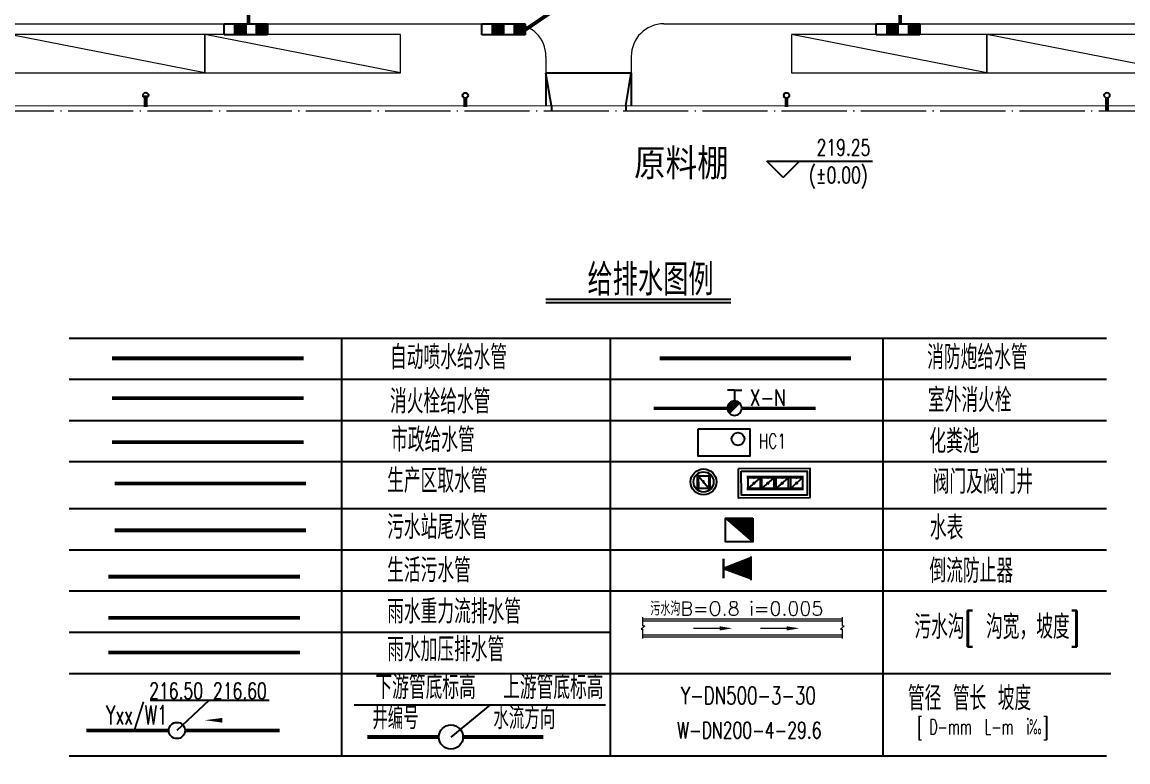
# Model space of a CAD drawing. Header units: metres. Extents: x 497246 to 997717, y 2998582 to 5998198.
# Drawn here: x 500429.8 to 500531.6, y 2998992.4 to 2999060.5 of the extents above; entities that cross this region are included whole.
import ezdxf
from ezdxf.enums import TextEntityAlignment as Align

# ---------------------------------------------------------------- set-up
doc = ezdxf.new("R2010")
doc.units = ezdxf.units.M
doc.header["$LTSCALE"] = 1000
doc.linetypes.add('DOTE', pattern=[2.42, 2, -0.2, 0.02, -0.2])
doc.layers.get('0').update_dxf_attribs({"linetype": 'CONTINUOUS'})
for name, color, linetype, lineweight in [('1_RO_规划停车位', 35, 'CONTINUOUS', 13), ('_0', 7, 'CONTINUOUS', 25), ('道路', 4, 'CONTINUOUS', 15)]:
    doc.layers.add(name, color=color, linetype=linetype, lineweight=lineweight)
for name, color, linetype in [('EQUIP_给水', 30, 'CONTINUOUS'), ('gd', 6, 'CONTINUOUS'), ('PIPE-喷淋', 6, 'CONTINUOUS'), ('PIPE-废水', 31, 'CONTINUOUS'), ('PIPE-污水', 2, 'CONTINUOUS'), ('PIPE-消防', 1, 'CONTINUOUS'), ('PIPE-给水', 3, 'CONTINUOUS'), ('PIPE-雨水', 4, 'CONTINUOUS'), ('TEXT_雨水', 7, 'CONTINUOUS'), ('TWT_雨水口', 4, 'CONTINUOUS'), ('VALVE_喷淋', 7, 'CONTINUOUS'), ('VALVE_消防', 40, 'CONTINUOUS'), ('WELL_雨水', 4, 'CONTINUOUS'), ('建筑', 7, 'CONTINUOUS'), ('建筑门坡散水', 9, 'CONTINUOUS'), ('挡墙护坡', 5, 'CONTINUOUS'), ('排水', 6, 'CONTINUOUS'), ('文字', 255, 'CONTINUOUS'), ('文字-排水', 122, 'CONTINUOUS'), ('文字说明', 3, 'CONTINUOUS'), ('污水标注', 211, 'CONTINUOUS'), ('污水沟', 30, 'CONTINUOUS'), ('给排水标注', 140, 'CONTINUOUS'), ('雨水标注', 100, 'CONTINUOUS')]:
    doc.layers.add(name, color=color, linetype=linetype)
doc.layers.add('建筑轴线', color=1, linetype='DOTE', lineweight=15, plot=False)
doc.styles.add('_TCH_DIM', font='SIMPLEX', dxfattribs={"bigfont": 'GBCBIG'})
doc.styles.add('_TWT_WELL', font='SIMPLEX', dxfattribs={"width": 0.8, "height": 3.5, "bigfont": 'HZTXT'})
doc.styles.add('HZTXT', font='txt', dxfattribs={"width": 0.7, "bigfont": 'HZTXT'})
doc.styles.add('SLX2', font='romanc.shx', dxfattribs={"width": 0.7, "height": 900, "bigfont": 'hztxt.shx'})
doc.styles.get("Standard").update_dxf_attribs({"font": 'rs.shx', "bigfont": 'hztxt.shx'})
doc.styles.add('SZK', font='romand.shx', dxfattribs={"width": 0.7, "bigfont": 'hztxt.shx'})
doc.styles.add('TG_LINETYPE', font='SIMPLEX', dxfattribs={"width": 0.8, "height": 3, "bigfont": 'HZTXT'})
doc.styles.add('亨利项目总图布置_2022_8_8_t3--03$0$亨利项目总图布置_2022_8_8_t3--02$0$CEC', font='ARIALN.TTF')
doc.linetypes.add('TG_F', pattern='A,2,-0.3,["F",TG_LINETYPE,S=0.1,R=0,X=-0.23,Y=-0.15],0', length=2.3)
doc.linetypes.add('TG_J', pattern='A,2,-0.3,["J",TG_LINETYPE,S=0.1,R=0,X=-0.23,Y=-0.15],0', length=2.3)
doc.linetypes.add('TG_QS', pattern='A,3,-0.6,["QS",TG_LINETYPE,S=0.1,R=0,X=-0.52,Y=-0.15],0', length=3.6)
doc.linetypes.add('TG_W', pattern='A,2,-0.3,["W",TG_LINETYPE,S=0.1,R=0,X=-0.23,Y=-0.15],0', length=2.3)
doc.linetypes.add('TG_X', pattern='A,3,-0.3,["X",TG_LINETYPE,S=0.1,R=0,X=-0.23,Y=-0.15],0', length=3.3)
doc.linetypes.add('TG_XP', pattern='A,3,-0.6,["XP",TG_LINETYPE,S=0.1,R=0,X=-0.6,Y=-0.2],0', length=3.6)
doc.linetypes.add('TG_Y', pattern='A,2,-0.3,["Y",TG_LINETYPE,S=0.1,R=0,X=-0.23,Y=-0.15],0', length=2.3)
doc.linetypes.add('TG_Y2', pattern='A,2,-0.6,["Y2",TG_LINETYPE,S=0.1,R=0,X=-0.52,Y=-0.15],0', length=2.6)
doc.linetypes.add('TG_ZP', pattern='A,3,-0.6,["ZP",TG_LINETYPE,S=0.1,R=0,X=-0.6,Y=-0.2],0', length=3.6)

# ---------------------------------------------------------------- blocks, each defined once
blk = doc.blocks.new('$TwtSys$00000385_1')
for points in [[(-34, 127), (-127, 34), (-127, -34), (34, 127)], [(-93, 93), (-34, 127), (-127, 34)], [(34, 127), (-127, -34), (-93, -93), (93, 93)]]:
    blk.add_hatch(color=0).paths.add_polyline_path(points, flags=0)
for p, q in [((0, 331), (-130, 331)), ((0, 331), (0, 131)), ((0, 331), (130, 331)), ((92, 92), (-92, -92))]:
    blk.add_line(p, q)
for start, end in [(135, 315), (315, 135)]:
    blk.add_arc((0, 0), 131, start, end)
blk = doc.blocks.new('$VALVE$00000316')
for p, q in [((-125, 72), (125, -72)), ((-125, 72), (-125, -72)), ((-125, 72), (125, 72)), ((125, 72), (125, -72)), ((-125, -72), (125, -72))]:
    blk.add_line(p, q)
at = {"const_width": 21.1}
blk.add_lwpolyline([(-11, 0, 1), (11, 0, 1)], format="xyb", close=True, dxfattribs=at)
for p in [(-125, 0), (125, 0)]:
    blk.add_point(p)
at = {"color": 7, "flags": 9}
for tag in ['XSIZE', 'YSIZE']:
    blk.add_attdef(tag, (0, 0), '', height=0.5, dxfattribs=at)
blk = doc.blocks.new('$TwtSys$00000425')
for p, q in [((-1000, -250), (-1000, 250)), ((-1000, 250), (0, 250)), ((-500, -250), (-500, 250)), ((0, 250), (1000, 250)), ((0, 250), (0, -250)), ((0, -250), (0, 250)), ((500, -250), (500, 250)), ((1000, 250), (1000, -250)), ((0, -250), (-1000, -250)), ((1000, -250), (0, -250))]:
    blk.add_line(p, q)
for points in [[(-500, 250), (0, 250), (-500, -250), (0, -250)], [(500, 250), (1000, 250), (500, -250), (1000, -250)]]:
    blk.add_solid(points)
blk = doc.blocks.new('$TwtSys$00000187')
blk.add_circle((0, 0), 0.5)

msp = doc.modelspace()

# ---------------------------------------------------------------- hatches: boundary and pattern name
at = {"layer": '挡墙护坡', "linetype": 'Continuous'}
h = msp.add_hatch(dxfattribs=at)
h.set_pattern_fill('ANSI33', color=256, style=0)
h.set_pattern_definition([(45, (1726.0034, 0), (-2.2450640303, 2.2450640303), []), (45, (1728.2485, 0), (-2.2450640303, 2.2450640303), [1.5875, -0.79375])])
edge = h.paths.add_edge_path()
edge.add_line((500516.24, 2998901.33), (500516.24, 2998904.33))
edge.add_line((500516.24, 2998904.33), (500265.63, 2998904.33))
edge.add_line((500265.63, 2998904.33), (500240.63, 2998907.83))
edge.add_line((500240.63, 2998907.83), (500173.48, 2998907.83))
edge.add_line((500173.48, 2998907.83), (500171.83, 2998907.91))
edge.add_line((500171.83, 2998907.91), (500170.81, 2998908.03))
edge.add_arc((500173.41, 2998924.83), 17, 179.9914, 261.1919, ccw=False)
edge.add_line((500156.41, 2998924.84), (500156.33, 2998970.52))
edge.add_line((500156.33, 2998970.52), (500152.78, 2998995.51))
edge.add_line((500152.78, 2998995.51), (500152.68, 2999056.41))
edge.add_line((500152.68, 2999056.41), (500149.68, 2999056.41))
edge.add_line((500149.68, 2999056.41), (500149.78, 2998995.3))
edge.add_line((500149.78, 2998995.3), (500153.33, 2998970.3))
edge.add_line((500153.33, 2998970.3), (500153.41, 2998924.83))
edge.add_arc((500173.41, 2998924.83), 20, 180.0001, 261.3369)
edge.add_line((500170.4, 2998905.06), (500171.58, 2998904.92))
edge.add_line((500171.58, 2998904.92), (500173.41, 2998904.83))
edge.add_line((500173.41, 2998904.83), (500240.42, 2998904.83))
edge.add_line((500240.42, 2998904.83), (500265.42, 2998901.33))
edge.add_line((500265.42, 2998901.33), (500516.24, 2998901.33))

# ---------------------------------------------------------------- linework, layer by layer
at = {"layer": '1_RO_规划停车位'}
for p, q in [((500446.64, 2999055.83), (500428.64, 2999059.33)), ((500464.64, 2999055.83), (500446.64, 2999059.33)), ((500518.64, 2999055.83), (500500.64, 2999059.33)), ((500536.64, 2999055.83), (500518.64, 2999059.33))]:
    msp.add_line(p, q, dxfattribs=at)
at = {"layer": '1_RO_规划停车位', "flags": 128}
for points in [[(500446.64, 2999055.83), (500446.64, 2999059.33), (500428.64, 2999059.33), (500428.64, 2999055.83)], [(500464.64, 2999055.83), (500464.64, 2999059.33), (500446.64, 2999059.33), (500446.64, 2999055.83)], [(500518.64, 2999055.83), (500518.64, 2999059.33), (500500.64, 2999059.33), (500500.64, 2999055.83)], [(500536.64, 2999055.83), (500536.64, 2999059.33), (500518.64, 2999059.33), (500518.64, 2999055.83)]]:
    msp.add_lwpolyline(points, close=True, dxfattribs=at)
at = {"layer": '_0', "color": 140, "linetype": 'ByBlock'}
msp.add_line((500472.9, 2998997.68), (500469.29, 2998994.71), dxfattribs=at)
at = {"layer": 'EQUIP_给水', "linetype": 'Continuous'}
for p, q in [((500494.56, 2999014.86), (500497.08, 2999012.68)), ((500494.67, 2999014.76), (500494.77, 2999014.86)), ((500494.68, 2999014.75), (500494.79, 2999014.86)), ((500494.69, 2999014.74), (500494.81, 2999014.86)), ((500494.7, 2999014.74), (500494.82, 2999014.86)), ((500494.71, 2999014.73), (500494.84, 2999014.86)), ((500494.72, 2999014.72), (500494.85, 2999014.86)), ((500494.73, 2999014.71), (500494.87, 2999014.86)), ((500494.73, 2999014.71), (500494.89, 2999014.86)), ((500494.74, 2999014.7), (500494.9, 2999014.86)), ((500494.75, 2999014.69), (500494.92, 2999014.86)), ((500494.76, 2999014.68), (500494.93, 2999014.86)), ((500494.77, 2999014.68), (500494.95, 2999014.86)), ((500494.78, 2999014.67), (500494.97, 2999014.86)), ((500494.79, 2999014.66), (500494.98, 2999014.86)), ((500494.79, 2999014.65), (500495, 2999014.86)), ((500494.8, 2999014.65), (500495.01, 2999014.86)), ((500494.81, 2999014.64), (500495.03, 2999014.86)), ((500494.82, 2999014.63), (500495.05, 2999014.86)), ((500494.83, 2999014.62), (500495.06, 2999014.86)), ((500494.84, 2999014.62), (500495.08, 2999014.86)), ((500494.85, 2999014.61), (500495.09, 2999014.86)), ((500494.85, 2999014.6), (500495.11, 2999014.86)), ((500494.86, 2999014.59), (500495.13, 2999014.86)), ((500494.87, 2999014.59), (500495.14, 2999014.86)), ((500494.88, 2999014.58), (500495.16, 2999014.86)), ((500494.89, 2999014.57), (500495.17, 2999014.86)), ((500494.9, 2999014.57), (500495.19, 2999014.86)), ((500494.91, 2999014.56), (500495.21, 2999014.86)), ((500494.92, 2999014.55), (500495.22, 2999014.86)), ((500494.92, 2999014.54), (500495.24, 2999014.86)), ((500494.93, 2999014.54), (500495.25, 2999014.86)), ((500494.94, 2999014.53), (500495.27, 2999014.86)), ((500494.95, 2999014.52), (500495.29, 2999014.86)), ((500494.96, 2999014.51), (500495.3, 2999014.86)), ((500494.97, 2999014.51), (500495.32, 2999014.86)), ((500494.98, 2999014.5), (500495.33, 2999014.86)), ((500494.98, 2999014.49), (500495.35, 2999014.86)), ((500494.99, 2999014.48), (500495.37, 2999014.86)), ((500495, 2999014.48), (500495.38, 2999014.86)), ((500495.01, 2999014.47), (500495.4, 2999014.86)), ((500495.02, 2999014.46), (500495.41, 2999014.86)), ((500495.03, 2999014.45), (500495.43, 2999014.86)), ((500495.04, 2999014.45), (500495.45, 2999014.86)), ((500495.04, 2999014.44), (500495.46, 2999014.86)), ((500495.05, 2999014.43), (500495.48, 2999014.86)), ((500495.06, 2999014.42), (500495.5, 2999014.86)), ((500495.07, 2999014.42), (500495.51, 2999014.86)), ((500495.08, 2999014.41), (500495.53, 2999014.86)), ((500495.09, 2999014.4), (500495.54, 2999014.86)), ((500495.1, 2999014.39), (500495.56, 2999014.86)), ((500495.1, 2999014.39), (500495.58, 2999014.86)), ((500495.11, 2999014.38), (500495.59, 2999014.86)), ((500495.12, 2999014.37), (500495.61, 2999014.86)), ((500495.13, 2999014.36), (500495.62, 2999014.86)), ((500495.14, 2999014.36), (500495.64, 2999014.86)), ((500495.15, 2999014.35), (500495.66, 2999014.86)), ((500495.16, 2999014.34), (500495.67, 2999014.86)), ((500495.16, 2999014.33), (500495.69, 2999014.86)), ((500495.17, 2999014.33), (500495.7, 2999014.86)), ((500495.18, 2999014.32), (500495.72, 2999014.86)), ((500495.19, 2999014.31), (500495.74, 2999014.86)), ((500495.2, 2999014.3), (500495.75, 2999014.86)), ((500495.21, 2999014.3), (500495.77, 2999014.86)), ((500495.22, 2999014.29), (500495.78, 2999014.86)), ((500495.22, 2999014.28), (500495.8, 2999014.86)), ((500495.23, 2999014.28), (500495.82, 2999014.86)), ((500495.24, 2999014.27), (500495.83, 2999014.86)), ((500495.25, 2999014.26), (500495.85, 2999014.86)), ((500495.26, 2999014.25), (500495.86, 2999014.86)), ((500495.27, 2999014.25), (500495.88, 2999014.86)), ((500495.28, 2999014.24), (500495.9, 2999014.86)), ((500495.28, 2999014.23), (500495.91, 2999014.86)), ((500495.29, 2999014.22), (500495.93, 2999014.86)), ((500495.3, 2999014.22), (500495.94, 2999014.86)), ((500495.31, 2999014.21), (500495.96, 2999014.86)), ((500495.32, 2999014.2), (500495.98, 2999014.86)), ((500495.33, 2999014.19), (500495.99, 2999014.86)), ((500495.34, 2999014.19), (500496.01, 2999014.86)), ((500495.35, 2999014.18), (500496.02, 2999014.86)), ((500495.35, 2999014.17), (500496.04, 2999014.86)), ((500495.36, 2999014.16), (500496.06, 2999014.86)), ((500495.37, 2999014.16), (500496.07, 2999014.86)), ((500495.38, 2999014.15), (500496.09, 2999014.86)), ((500495.39, 2999014.14), (500496.1, 2999014.86)), ((500495.4, 2999014.13), (500496.12, 2999014.86)), ((500495.41, 2999014.13), (500496.14, 2999014.86)), ((500495.41, 2999014.12), (500496.15, 2999014.86)), ((500495.42, 2999014.11), (500496.17, 2999014.86)), ((500495.43, 2999014.1), (500496.18, 2999014.86)), ((500495.44, 2999014.1), (500496.2, 2999014.86)), ((500495.45, 2999014.09), (500496.22, 2999014.86)), ((500495.46, 2999014.08), (500496.23, 2999014.86)), ((500495.47, 2999014.07), (500496.25, 2999014.86)), ((500495.47, 2999014.07), (500496.26, 2999014.86)), ((500495.48, 2999014.06), (500496.28, 2999014.86)), ((500495.49, 2999014.05), (500496.3, 2999014.86)), ((500495.5, 2999014.04), (500496.31, 2999014.86)), ((500495.51, 2999014.04), (500496.33, 2999014.86)), ((500495.52, 2999014.03), (500496.35, 2999014.86)), ((500495.53, 2999014.02), (500496.36, 2999014.86)), ((500495.53, 2999014.01), (500496.38, 2999014.86)), ((500495.54, 2999014.01), (500496.39, 2999014.86)), ((500495.55, 2999014), (500496.41, 2999014.86)), ((500495.56, 2999013.99), (500496.43, 2999014.86)), ((500495.57, 2999013.98), (500496.44, 2999014.86)), ((500495.58, 2999013.98), (500496.46, 2999014.86)), ((500495.59, 2999013.97), (500496.47, 2999014.86)), ((500495.59, 2999013.96), (500496.49, 2999014.86)), ((500495.6, 2999013.96), (500496.51, 2999014.86)), ((500495.61, 2999013.95), (500496.52, 2999014.86)), ((500495.62, 2999013.94), (500496.54, 2999014.86)), ((500495.63, 2999013.93), (500496.55, 2999014.86)), ((500495.64, 2999013.93), (500496.57, 2999014.86)), ((500495.65, 2999013.92), (500496.59, 2999014.86)), ((500495.65, 2999013.91), (500496.6, 2999014.86)), ((500495.66, 2999013.9), (500496.62, 2999014.86)), ((500495.67, 2999013.9), (500496.63, 2999014.86)), ((500495.68, 2999013.89), (500496.65, 2999014.86)), ((500495.69, 2999013.88), (500496.67, 2999014.86)), ((500495.7, 2999013.87), (500496.68, 2999014.86)), ((500495.71, 2999013.87), (500496.7, 2999014.86)), ((500495.71, 2999013.86), (500496.71, 2999014.86)), ((500495.72, 2999013.85), (500496.73, 2999014.86)), ((500495.73, 2999013.84), (500496.75, 2999014.86)), ((500495.74, 2999013.84), (500496.76, 2999014.86)), ((500495.75, 2999013.83), (500496.78, 2999014.86)), ((500495.76, 2999013.82), (500496.79, 2999014.86)), ((500495.77, 2999013.81), (500496.81, 2999014.86)), ((500495.78, 2999013.81), (500496.83, 2999014.86)), ((500495.78, 2999013.8), (500496.84, 2999014.86)), ((500495.79, 2999013.79), (500496.86, 2999014.86)), ((500495.8, 2999013.78), (500496.87, 2999014.86)), ((500495.81, 2999013.78), (500496.89, 2999014.86)), ((500495.82, 2999013.77), (500496.91, 2999014.86)), ((500495.83, 2999013.76), (500496.92, 2999014.86)), ((500495.84, 2999013.75), (500496.94, 2999014.86)), ((500495.84, 2999013.75), (500496.95, 2999014.86)), ((500495.85, 2999013.74), (500496.97, 2999014.86)), ((500495.86, 2999013.73), (500496.99, 2999014.86)), ((500495.87, 2999013.72), (500497, 2999014.86)), ((500495.88, 2999013.72), (500497.02, 2999014.86)), ((500495.89, 2999013.71), (500497.03, 2999014.86)), ((500495.9, 2999013.7), (500497.05, 2999014.86)), ((500495.9, 2999013.69), (500497.07, 2999014.86)), ((500495.91, 2999013.69), (500497.08, 2999014.85)), ((500495.92, 2999013.68), (500497.08, 2999014.84)), ((500495.93, 2999013.67), (500497.08, 2999014.82)), ((500495.94, 2999013.67), (500497.08, 2999014.81)), ((500495.95, 2999013.66), (500497.08, 2999014.79)), ((500495.96, 2999013.65), (500497.08, 2999014.77)), ((500495.96, 2999013.64), (500497.08, 2999014.76)), ((500495.97, 2999013.64), (500497.08, 2999014.74)), ((500495.98, 2999013.63), (500497.08, 2999014.72)), ((500495.99, 2999013.62), (500497.08, 2999014.71)), ((500496, 2999013.61), (500497.08, 2999014.69)), ((500496.01, 2999013.61), (500497.08, 2999014.68)), ((500496.02, 2999013.6), (500497.08, 2999014.66)), ((500496.02, 2999013.59), (500497.08, 2999014.64)), ((500496.03, 2999013.58), (500497.08, 2999014.63)), ((500496.04, 2999013.58), (500497.08, 2999014.61)), ((500496.05, 2999013.57), (500497.08, 2999014.6)), ((500496.06, 2999013.56), (500497.08, 2999014.58)), ((500496.07, 2999013.55), (500497.08, 2999014.56)), ((500496.08, 2999013.55), (500497.08, 2999014.55)), ((500496.08, 2999013.54), (500497.08, 2999014.53)), ((500496.09, 2999013.53), (500497.08, 2999014.52)), ((500496.1, 2999013.52), (500497.08, 2999014.5)), ((500496.11, 2999013.52), (500497.08, 2999014.48)), ((500496.12, 2999013.51), (500497.08, 2999014.47)), ((500496.13, 2999013.5), (500497.08, 2999014.45)), ((500496.14, 2999013.49), (500497.08, 2999014.44)), ((500496.14, 2999013.49), (500497.08, 2999014.42)), ((500496.15, 2999013.48), (500497.08, 2999014.4)), ((500496.16, 2999013.47), (500497.08, 2999014.39)), ((500496.17, 2999013.46), (500497.08, 2999014.37)), ((500496.18, 2999013.46), (500497.08, 2999014.36)), ((500496.19, 2999013.45), (500497.08, 2999014.34)), ((500496.2, 2999013.44), (500497.08, 2999014.32)), ((500496.2, 2999013.43), (500497.08, 2999014.31)), ((500496.21, 2999013.43), (500497.08, 2999014.29)), ((500496.22, 2999013.42), (500497.08, 2999014.28)), ((500496.23, 2999013.41), (500497.08, 2999014.26)), ((500496.24, 2999013.4), (500497.08, 2999014.24)), ((500496.25, 2999013.4), (500497.08, 2999014.23)), ((500496.26, 2999013.39), (500497.08, 2999014.21)), ((500496.27, 2999013.38), (500497.08, 2999014.2)), ((500496.27, 2999013.37), (500497.08, 2999014.18)), ((500496.28, 2999013.37), (500497.08, 2999014.16)), ((500496.29, 2999013.36), (500497.08, 2999014.15)), ((500496.3, 2999013.35), (500497.08, 2999014.13)), ((500496.31, 2999013.35), (500497.08, 2999014.12)), ((500496.32, 2999013.34), (500497.08, 2999014.1)), ((500496.33, 2999013.33), (500497.08, 2999014.08)), ((500496.33, 2999013.32), (500497.08, 2999014.07)), ((500496.34, 2999013.32), (500497.08, 2999014.05)), ((500496.35, 2999013.31), (500497.08, 2999014.04)), ((500496.36, 2999013.3), (500497.08, 2999014.02)), ((500496.37, 2999013.29), (500497.08, 2999014)), ((500496.38, 2999013.29), (500497.08, 2999013.99)), ((500496.39, 2999013.28), (500497.08, 2999013.97)), ((500496.39, 2999013.27), (500497.08, 2999013.96)), ((500496.4, 2999013.26), (500497.08, 2999013.94)), ((500496.41, 2999013.26), (500497.08, 2999013.92)), ((500496.42, 2999013.25), (500497.08, 2999013.91)), ((500496.43, 2999013.24), (500497.08, 2999013.89)), ((500496.44, 2999013.23), (500497.08, 2999013.87)), ((500496.45, 2999013.23), (500497.08, 2999013.86)), ((500496.45, 2999013.22), (500497.08, 2999013.84)), ((500496.46, 2999013.21), (500497.08, 2999013.83)), ((500496.47, 2999013.2), (500497.08, 2999013.81)), ((500496.48, 2999013.2), (500497.08, 2999013.79)), ((500496.49, 2999013.19), (500497.08, 2999013.78)), ((500496.5, 2999013.18), (500497.08, 2999013.76)), ((500496.51, 2999013.17), (500497.08, 2999013.75)), ((500496.51, 2999013.17), (500497.08, 2999013.73)), ((500496.52, 2999013.16), (500497.08, 2999013.71)), ((500496.53, 2999013.15), (500497.08, 2999013.7)), ((500496.54, 2999013.14), (500497.08, 2999013.68)), ((500496.55, 2999013.14), (500497.08, 2999013.67)), ((500496.56, 2999013.13), (500497.08, 2999013.65)), ((500496.57, 2999013.12), (500497.08, 2999013.63)), ((500496.57, 2999013.11), (500497.08, 2999013.62)), ((500496.58, 2999013.11), (500497.08, 2999013.6)), ((500496.59, 2999013.1), (500497.08, 2999013.59)), ((500496.6, 2999013.09), (500497.08, 2999013.57)), ((500496.61, 2999013.08), (500497.08, 2999013.55)), ((500496.62, 2999013.08), (500497.08, 2999013.54)), ((500496.63, 2999013.07), (500497.08, 2999013.52)), ((500496.63, 2999013.06), (500497.08, 2999013.51)), ((500496.64, 2999013.06), (500497.08, 2999013.49)), ((500496.65, 2999013.05), (500497.08, 2999013.47)), ((500496.66, 2999013.04), (500497.08, 2999013.46)), ((500496.67, 2999013.03), (500497.08, 2999013.44)), ((500496.68, 2999013.03), (500497.08, 2999013.43)), ((500496.69, 2999013.02), (500497.08, 2999013.41)), ((500496.7, 2999013.01), (500497.08, 2999013.39)), ((500496.7, 2999013), (500497.08, 2999013.38)), ((500496.71, 2999013), (500497.08, 2999013.36)), ((500496.72, 2999012.99), (500497.08, 2999013.35)), ((500496.73, 2999012.98), (500497.08, 2999013.33)), ((500496.74, 2999012.97), (500497.08, 2999013.31)), ((500496.75, 2999012.97), (500497.08, 2999013.3)), ((500496.76, 2999012.96), (500497.08, 2999013.28)), ((500496.76, 2999012.95), (500497.08, 2999013.27)), ((500496.77, 2999012.94), (500497.08, 2999013.25)), ((500496.78, 2999012.94), (500497.08, 2999013.23)), ((500496.79, 2999012.93), (500497.08, 2999013.22)), ((500496.8, 2999012.92), (500497.08, 2999013.2)), ((500496.81, 2999012.91), (500497.08, 2999013.19)), ((500496.82, 2999012.91), (500497.08, 2999013.17)), ((500496.82, 2999012.9), (500497.08, 2999013.15)), ((500496.83, 2999012.89), (500497.08, 2999013.14)), ((500496.84, 2999012.88), (500497.08, 2999013.12)), ((500496.85, 2999012.88), (500497.08, 2999013.11)), ((500496.86, 2999012.87), (500497.08, 2999013.09)), ((500496.87, 2999012.86), (500497.08, 2999013.07)), ((500496.88, 2999012.85), (500497.08, 2999013.06)), ((500496.88, 2999012.85), (500497.08, 2999013.04)), ((500496.89, 2999012.84), (500497.08, 2999013.02)), ((500496.9, 2999012.83), (500497.08, 2999013.01)), ((500496.91, 2999012.82), (500497.08, 2999012.99)), ((500496.92, 2999012.82), (500497.08, 2999012.98)), ((500496.93, 2999012.81), (500497.08, 2999012.96)), ((500496.94, 2999012.8), (500497.08, 2999012.94)), ((500496.94, 2999012.79), (500497.08, 2999012.93)), ((500496.95, 2999012.79), (500497.08, 2999012.91)), ((500496.96, 2999012.78), (500497.08, 2999012.9)), ((500496.97, 2999012.77), (500497.08, 2999012.88)), ((500496.98, 2999012.77), (500497.08, 2999012.86)), ((500496.99, 2999012.76), (500497.08, 2999012.85)), ((500497, 2999012.75), (500497.08, 2999012.83)), ((500497, 2999012.74), (500497.08, 2999012.82)), ((500497.01, 2999012.74), (500497.08, 2999012.8)), ((500497.02, 2999012.73), (500497.08, 2999012.78)), ((500497.03, 2999012.72), (500497.08, 2999012.77)), ((500497.04, 2999012.71), (500497.08, 2999012.75)), ((500497.05, 2999012.71), (500497.08, 2999012.74)), ((500497.06, 2999012.7), (500497.08, 2999012.72)), ((500497.06, 2999012.69), (500497.08, 2999012.7)), ((500497.07, 2999012.68), (500497.08, 2999012.69)), ((500495.3, 2999009.87), (500496.42, 2999011)), ((500495.32, 2999009.87), (500496.44, 2999011.01)), ((500495.33, 2999009.86), (500496.47, 2999011.02)), ((500495.34, 2999009.86), (500496.5, 2999011.03)), ((500495.35, 2999009.85), (500496.52, 2999011.04)), ((500495.36, 2999009.85), (500496.55, 2999011.05)), ((500495.37, 2999009.85), (500496.57, 2999011.06)), ((500495.39, 2999009.84), (500496.6, 2999011.07)), ((500495.4, 2999009.84), (500496.63, 2999011.08)), ((500495.41, 2999009.83), (500496.65, 2999011.09)), ((500495.42, 2999009.83), (500496.68, 2999011.1)), ((500495.43, 2999009.82), (500496.7, 2999011.11)), ((500495.44, 2999009.82), (500496.73, 2999011.12)), ((500495.46, 2999009.82), (500496.76, 2999011.13)), ((500495.47, 2999009.81), (500496.78, 2999011.14)), ((500495.48, 2999009.81), (500496.81, 2999011.15)), ((500495.49, 2999009.8), (500496.83, 2999011.16)), ((500495.5, 2999009.8), (500496.86, 2999011.17)), ((500495.52, 2999009.79), (500496.89, 2999011.18)), ((500495.53, 2999009.79), (500496.9, 2999011.18)), ((500495.54, 2999009.79), (500496.9, 2999011.17)), ((500495.55, 2999009.78), (500496.9, 2999011.15)), ((500495.56, 2999009.78), (500496.9, 2999011.13)), ((500495.57, 2999009.77), (500496.9, 2999011.12)), ((500495.59, 2999009.77), (500496.9, 2999011.1)), ((500495.6, 2999009.77), (500496.9, 2999011.09)), ((500495.61, 2999009.76), (500496.9, 2999011.07)), ((500495.62, 2999009.76), (500496.9, 2999011.05)), ((500495.63, 2999009.75), (500496.9, 2999011.04)), ((500495.65, 2999009.75), (500496.9, 2999011.02)), ((500495.66, 2999009.74), (500496.9, 2999011.01)), ((500495.67, 2999009.74), (500496.9, 2999010.99)), ((500494.4, 2999010.2), (500494.41, 2999010.21)), ((500494.41, 2999010.19), (500494.43, 2999010.22)), ((500494.42, 2999010.19), (500494.46, 2999010.23)), ((500494.43, 2999010.18), (500494.49, 2999010.24)), ((500494.44, 2999010.18), (500494.51, 2999010.25)), ((500494.46, 2999010.18), (500494.54, 2999010.26)), ((500494.47, 2999010.17), (500494.57, 2999010.27)), ((500494.48, 2999010.17), (500494.59, 2999010.28)), ((500494.49, 2999010.16), (500494.62, 2999010.29)), ((500494.5, 2999010.16), (500494.64, 2999010.3)), ((500494.52, 2999010.15), (500494.67, 2999010.31)), ((500494.53, 2999010.15), (500494.7, 2999010.32)), ((500494.54, 2999010.15), (500494.72, 2999010.33)), ((500494.55, 2999010.14), (500494.75, 2999010.34)), ((500494.56, 2999010.14), (500494.77, 2999010.35)), ((500494.57, 2999010.13), (500494.8, 2999010.36)), ((500494.59, 2999010.13), (500494.83, 2999010.37)), ((500494.6, 2999010.12), (500494.85, 2999010.38)), ((500494.61, 2999010.12), (500494.88, 2999010.39)), ((500494.62, 2999010.12), (500494.9, 2999010.4)), ((500494.63, 2999010.11), (500494.93, 2999010.41)), ((500494.64, 2999010.11), (500494.96, 2999010.42)), ((500494.66, 2999010.1), (500494.98, 2999010.43)), ((500494.67, 2999010.1), (500495.01, 2999010.44)), ((500494.68, 2999010.09), (500495.03, 2999010.45)), ((500494.69, 2999010.09), (500495.06, 2999010.46)), ((500494.7, 2999010.09), (500495.09, 2999010.47)), ((500494.72, 2999010.08), (500495.11, 2999010.48)), ((500494.73, 2999010.08), (500495.14, 2999010.49)), ((500494.74, 2999010.07), (500495.17, 2999010.5)), ((500494.75, 2999010.07), (500495.19, 2999010.52)), ((500494.76, 2999010.07), (500495.22, 2999010.53)), ((500494.77, 2999010.06), (500495.24, 2999010.54)), ((500494.79, 2999010.06), (500495.27, 2999010.55)), ((500494.8, 2999010.05), (500495.3, 2999010.56)), ((500494.81, 2999010.05), (500495.32, 2999010.57)), ((500494.82, 2999010.04), (500495.35, 2999010.58)), ((500494.83, 2999010.04), (500495.37, 2999010.59)), ((500494.84, 2999010.04), (500495.4, 2999010.6)), ((500494.86, 2999010.03), (500495.43, 2999010.61)), ((500494.87, 2999010.03), (500495.45, 2999010.62)), ((500494.88, 2999010.02), (500495.48, 2999010.63)), ((500494.89, 2999010.02), (500495.5, 2999010.64)), ((500494.9, 2999010.01), (500495.53, 2999010.65)), ((500494.92, 2999010.01), (500495.56, 2999010.66)), ((500494.93, 2999010.01), (500495.58, 2999010.67)), ((500494.94, 2999010), (500495.61, 2999010.68)), ((500494.95, 2999010), (500495.63, 2999010.69)), ((500494.96, 2999009.99), (500495.66, 2999010.7)), ((500494.97, 2999009.99), (500495.69, 2999010.71)), ((500494.99, 2999009.99), (500495.71, 2999010.72)), ((500495, 2999009.98), (500495.74, 2999010.73)), ((500495.01, 2999009.98), (500495.77, 2999010.74)), ((500495.02, 2999009.97), (500495.79, 2999010.75)), ((500495.03, 2999009.97), (500495.82, 2999010.76)), ((500495.04, 2999009.96), (500495.84, 2999010.77)), ((500495.06, 2999009.96), (500495.87, 2999010.78)), ((500495.07, 2999009.96), (500495.9, 2999010.79)), ((500495.08, 2999009.95), (500495.92, 2999010.8)), ((500495.09, 2999009.95), (500495.95, 2999010.81)), ((500495.1, 2999009.94), (500495.97, 2999010.82)), ((500495.12, 2999009.94), (500496, 2999010.83)), ((500495.13, 2999009.93), (500496.03, 2999010.84)), ((500495.14, 2999009.93), (500496.05, 2999010.85)), ((500495.15, 2999009.93), (500496.08, 2999010.86)), ((500495.16, 2999009.92), (500496.1, 2999010.87)), ((500495.17, 2999009.92), (500496.13, 2999010.88)), ((500495.19, 2999009.91), (500496.16, 2999010.89)), ((500495.2, 2999009.91), (500496.18, 2999010.9)), ((500495.21, 2999009.9), (500496.21, 2999010.92)), ((500495.22, 2999009.9), (500496.23, 2999010.93)), ((500495.23, 2999009.9), (500496.26, 2999010.94)), ((500495.24, 2999009.89), (500496.29, 2999010.95)), ((500495.26, 2999009.89), (500496.31, 2999010.96)), ((500495.27, 2999009.88), (500496.34, 2999010.97)), ((500495.28, 2999009.88), (500496.36, 2999010.98)), ((500495.29, 2999009.88), (500496.39, 2999010.99)), ((500495.68, 2999009.74), (500496.9, 2999010.97)), ((500495.69, 2999009.73), (500496.9, 2999010.96)), ((500495.7, 2999009.73), (500496.9, 2999010.94)), ((500495.72, 2999009.72), (500496.9, 2999010.93)), ((500495.73, 2999009.72), (500496.9, 2999010.91)), ((500495.74, 2999009.71), (500496.9, 2999010.89)), ((500495.75, 2999009.71), (500496.9, 2999010.88)), ((500495.76, 2999009.71), (500496.9, 2999010.86)), ((500495.77, 2999009.7), (500496.9, 2999010.85)), ((500495.79, 2999009.7), (500496.9, 2999010.83)), ((500495.8, 2999009.69), (500496.9, 2999010.81)), ((500495.81, 2999009.69), (500496.9, 2999010.8)), ((500495.82, 2999009.68), (500496.9, 2999010.78)), ((500495.83, 2999009.68), (500496.9, 2999010.76)), ((500495.85, 2999009.68), (500496.9, 2999010.75)), ((500495.86, 2999009.67), (500496.9, 2999010.73)), ((500495.87, 2999009.67), (500496.9, 2999010.72)), ((500495.88, 2999009.66), (500496.91, 2999010.7)), ((500495.89, 2999009.66), (500496.91, 2999010.68)), ((500495.9, 2999009.66), (500496.91, 2999010.67)), ((500495.92, 2999009.65), (500496.91, 2999010.65)), ((500495.93, 2999009.65), (500496.91, 2999010.64)), ((500495.94, 2999009.64), (500496.91, 2999010.62)), ((500495.95, 2999009.64), (500496.91, 2999010.6)), ((500495.96, 2999009.63), (500496.91, 2999010.59)), ((500495.97, 2999009.63), (500496.91, 2999010.57)), ((500495.99, 2999009.63), (500496.91, 2999010.56)), ((500496, 2999009.62), (500496.91, 2999010.54)), ((500496.01, 2999009.62), (500496.91, 2999010.52)), ((500496.02, 2999009.61), (500496.91, 2999010.51)), ((500496.03, 2999009.61), (500496.91, 2999010.49)), ((500496.05, 2999009.6), (500496.91, 2999010.48)), ((500496.06, 2999009.6), (500496.91, 2999010.46)), ((500496.07, 2999009.6), (500496.91, 2999010.44)), ((500496.08, 2999009.59), (500496.91, 2999010.43)), ((500496.09, 2999009.59), (500496.91, 2999010.41)), ((500496.1, 2999009.58), (500496.91, 2999010.4)), ((500496.12, 2999009.58), (500496.91, 2999010.38)), ((500496.13, 2999009.58), (500496.91, 2999010.36)), ((500496.14, 2999009.57), (500496.91, 2999010.35)), ((500496.15, 2999009.57), (500496.91, 2999010.33)), ((500496.16, 2999009.56), (500496.91, 2999010.32)), ((500496.17, 2999009.56), (500496.91, 2999010.3)), ((500496.19, 2999009.55), (500496.91, 2999010.28)), ((500496.2, 2999009.55), (500496.91, 2999010.27)), ((500496.21, 2999009.55), (500496.91, 2999010.25)), ((500496.22, 2999009.54), (500496.91, 2999010.24)), ((500496.23, 2999009.54), (500496.91, 2999010.22)), ((500496.25, 2999009.53), (500496.91, 2999010.2)), ((500496.26, 2999009.53), (500496.91, 2999010.19)), ((500496.27, 2999009.52), (500496.91, 2999010.17)), ((500496.28, 2999009.52), (500496.91, 2999010.16)), ((500496.29, 2999009.52), (500496.91, 2999010.14)), ((500496.3, 2999009.51), (500496.91, 2999010.12)), ((500496.32, 2999009.51), (500496.91, 2999010.11)), ((500496.33, 2999009.5), (500496.91, 2999010.09)), ((500496.34, 2999009.5), (500496.91, 2999010.08)), ((500496.35, 2999009.49), (500496.91, 2999010.06)), ((500496.36, 2999009.49), (500496.91, 2999010.04)), ((500496.37, 2999009.49), (500496.91, 2999010.03)), ((500496.39, 2999009.48), (500496.91, 2999010.01)), ((500496.4, 2999009.48), (500496.91, 2999010)), ((500496.41, 2999009.47), (500496.91, 2999009.98)), ((500496.42, 2999009.47), (500496.91, 2999009.96)), ((500496.43, 2999009.47), (500496.91, 2999009.95)), ((500496.45, 2999009.46), (500496.91, 2999009.93)), ((500496.46, 2999009.46), (500496.91, 2999009.91)), ((500496.47, 2999009.45), (500496.91, 2999009.9)), ((500496.48, 2999009.45), (500496.91, 2999009.88)), ((500496.49, 2999009.44), (500496.91, 2999009.87)), ((500496.5, 2999009.44), (500496.91, 2999009.85)), ((500496.52, 2999009.44), (500496.91, 2999009.83)), ((500496.53, 2999009.43), (500496.91, 2999009.82)), ((500496.54, 2999009.43), (500496.91, 2999009.8)), ((500496.55, 2999009.42), (500496.91, 2999009.79)), ((500496.56, 2999009.42), (500496.91, 2999009.77)), ((500496.57, 2999009.41), (500496.91, 2999009.75)), ((500496.59, 2999009.41), (500496.91, 2999009.74)), ((500496.6, 2999009.41), (500496.91, 2999009.72)), ((500496.61, 2999009.4), (500496.91, 2999009.71)), ((500496.62, 2999009.4), (500496.91, 2999009.69)), ((500496.63, 2999009.39), (500496.91, 2999009.67)), ((500496.65, 2999009.39), (500496.91, 2999009.66)), ((500496.66, 2999009.38), (500496.91, 2999009.64)), ((500496.67, 2999009.38), (500496.91, 2999009.63)), ((500496.68, 2999009.38), (500496.91, 2999009.61)), ((500496.69, 2999009.37), (500496.91, 2999009.59)), ((500496.7, 2999009.37), (500496.91, 2999009.58)), ((500496.72, 2999009.36), (500496.91, 2999009.56)), ((500496.73, 2999009.36), (500496.91, 2999009.55)), ((500496.74, 2999009.36), (500496.91, 2999009.53)), ((500496.75, 2999009.35), (500496.91, 2999009.51)), ((500496.76, 2999009.35), (500496.91, 2999009.5)), ((500496.77, 2999009.34), (500496.91, 2999009.48)), ((500496.79, 2999009.34), (500496.91, 2999009.47)), ((500496.8, 2999009.33), (500496.91, 2999009.45)), ((500496.81, 2999009.33), (500496.91, 2999009.43)), ((500496.82, 2999009.33), (500496.91, 2999009.42)), ((500496.83, 2999009.32), (500496.91, 2999009.4)), ((500496.85, 2999009.32), (500496.91, 2999009.39)), ((500496.86, 2999009.31), (500496.91, 2999009.37)), ((500496.87, 2999009.31), (500496.91, 2999009.35)), ((500496.88, 2999009.3), (500496.91, 2999009.34)), ((500496.89, 2999009.3), (500496.91, 2999009.32)), ((500496.9, 2999009.3), (500496.91, 2999009.31))]:
    msp.add_line(p, q, dxfattribs=at)
at = {"layer": 'EQUIP_给水'}
msp.add_line((500496.9, 2999011.33), (500496.91, 2999009.15), dxfattribs=at)
at = {"layer": 'EQUIP_给水', "linetype": 'Continuous'}
msp.add_lwpolyline([(500497.08, 2999014.86), (500497.08, 2999012.68), (500494.56, 2999012.68), (500494.56, 2999014.86)], close=True, dxfattribs=at)
at = {"layer": 'EQUIP_给水', "const_width": 0.202}
msp.add_lwpolyline([(500494.38, 2999011.13), (500494.39, 2999009.32)], dxfattribs=at)
at = {"layer": 'EQUIP_给水'}
msp.add_lwpolyline([(500494.39, 2999010.2), (500496.91, 2999009.29), (500496.9, 2999011.19), (500494.39, 2999010.2)], dxfattribs=at)
at = {"layer": 'gd', "color": 2}
for p, q in [((500464.56, 2998994.71), (500468.18, 2998994.71)), ((500464.56, 2998994.71), (500468.18, 2998994.71)), ((500470.4, 2998994.71), (500473.78, 2998994.71)), ((500470.4, 2998994.71), (500473.78, 2998994.71))]:
    msp.add_line(p, q, dxfattribs=at)
at = {"layer": 'PIPE-喷淋', "color": 0, "linetype": 'TG_ZP', "ltscale": 0.003, "const_width": 0.35}
msp.add_lwpolyline([(500438.1, 2999029.55), (500455.72, 2999029.55)], dxfattribs=at)
at = {"layer": 'PIPE-废水', "color": 0, "linetype": 'TG_F', "ltscale": 0.004, "const_width": 0.35}
msp.add_lwpolyline([(500438.34, 2999013.73), (500455.96, 2999013.73)], dxfattribs=at)
at = {"layer": 'PIPE-污水', "color": 0, "linetype": 'TG_W', "ltscale": 0.004, "const_width": 0.35}
msp.add_lwpolyline([(500437.76, 2999009.46), (500455.39, 2999009.46)], dxfattribs=at)
at = {"layer": 'PIPE-消防', "color": 191, "linetype": 'TG_XP', "ltscale": 0.003, "const_width": 0.35}
msp.add_lwpolyline([(500488.5, 2999029.55), (500506.12, 2999029.55)], dxfattribs=at)
at = {"layer": 'PIPE-消防', "linetype": 'TG_X', "ltscale": 0.004, "const_width": 0.35}
msp.add_lwpolyline([(500438.1, 2999025.89), (500455.72, 2999025.89)], dxfattribs=at)
at = {"layer": 'PIPE-消防', "linetype": 'TG_X', "ltscale": 0.0075, "const_width": 0.315}
for points in [[(500487.96, 2999024.96), (500494.75, 2999024.96)], [(500496.07, 2999024.96), (500502.88, 2999024.96)]]:
    msp.add_lwpolyline(points, dxfattribs=at)
at = {"layer": 'PIPE-给水', "color": 80, "linetype": 'TG_J', "ltscale": 0.004, "const_width": 0.35}
msp.add_lwpolyline([(500438.1, 2999021.84), (500455.72, 2999021.84)], dxfattribs=at)
at = {"layer": 'PIPE-给水', "color": 113, "linetype": 'TG_QS', "ltscale": 0.0025, "const_width": 0.35}
msp.add_lwpolyline([(500438.34, 2999018.04), (500455.96, 2999018.04)], dxfattribs=at)
at = {"layer": 'PIPE-雨水', "color": 0, "linetype": 'TG_Y', "ltscale": 2.5, "const_width": 0.35}
for points in [[(500450.65, 2999060.32), (500450.65, 2999062.09)], [(500475.99, 2999059.68), (500480.03, 2999062.42)]]:
    msp.add_lwpolyline(points, dxfattribs=at)
at = {"layer": 'PIPE-雨水', "color": 0, "linetype": 'TG_Y', "ltscale": 0.005, "const_width": 0.35}
msp.add_lwpolyline([(500510.65, 2999060.33), (500510.65, 2999062.09)], dxfattribs=at)
at = {"layer": 'PIPE-雨水', "color": 0, "ltscale": 0.05, "const_width": 0.35}
for points in [[(500441.18, 2999052.66), (500441.18, 2999053.74)], [(500470.62, 2999052.66), (500470.62, 2999053.49)], [(500500.19, 2999052.66), (500500.19, 2999053.49)], [(500529.69, 2999052.33), (500529.69, 2999053.5)]]:
    msp.add_lwpolyline(points, dxfattribs=at)
at = {"layer": 'PIPE-雨水', "color": 0, "linetype": 'TG_Y', "ltscale": 0.004, "const_width": 0.35}
for points in [[(500437.76, 2999005.67), (500455.39, 2999005.67)], [(500443.31, 2998995.31), (500435.71, 2998995.31)], [(500453.52, 2998995.31), (500444.81, 2998995.31)], [(500461.6, 2998994.71), (500468.18, 2998994.71)], [(500470.4, 2998994.71), (500477.81, 2998994.71)]]:
    msp.add_lwpolyline(points, dxfattribs=at)
at = {"layer": 'PIPE-雨水', "color": 140, "linetype": 'TG_Y2', "ltscale": 0.004, "const_width": 0.35}
msp.add_lwpolyline([(500437.76, 2999002.49), (500455.39, 2999002.49)], dxfattribs=at)
at = {"layer": 'PIPE-雨水', "color": 70, "linetype": 'ByBlock'}
msp.add_lwpolyline([(500451.12, 2998996.25, 0, 0, 0), (500446.63, 2998996.26, 0, 0.432, 0), (500448.25, 2998996.25, 0, 0, 0)], format="xyseb", dxfattribs=at)
at = {"layer": 'PIPE-雨水', "color": 0, "linetype": 'TG_Y'}
for centre in [(500441.19, 2999053.75), (500470.62, 2999053.74), (500500.19, 2999053.74), (500529.69, 2999053.75)]:
    msp.add_circle(centre, 0.25, dxfattribs=at)
at = {"layer": 'VALVE_喷淋', "linetype": 'Continuous'}
for p, q in [((500491.97, 2999018.83), (500491.97, 2999017.53)), ((500492.06, 2999018.83), (500492.07, 2999017.53)), ((500493.04, 2999018.83), (500493.04, 2999017.53)), ((500493.14, 2999018.83), (500493.14, 2999017.53)), ((500497.84, 2999018.65), (500496.54, 2999018.64)), ((500497.84, 2999018.55), (500496.54, 2999018.55)), ((500499.11, 2999018.65), (500497.81, 2999018.64)), ((500499.11, 2999018.55), (500497.81, 2999018.55)), ((500500.43, 2999018.65), (500499.13, 2999018.64)), ((500500.43, 2999018.55), (500499.13, 2999018.55)), ((500501.76, 2999018.66), (500500.46, 2999018.65)), ((500501.76, 2999018.56), (500500.46, 2999018.55)), ((500497.84, 2999017.58), (500496.54, 2999017.57)), ((500497.84, 2999017.48), (500496.54, 2999017.47)), ((500499.11, 2999017.58), (500497.81, 2999017.57)), ((500499.11, 2999017.48), (500497.81, 2999017.47)), ((500500.43, 2999017.58), (500499.13, 2999017.57)), ((500500.43, 2999017.48), (500499.13, 2999017.47)), ((500501.76, 2999017.58), (500500.46, 2999017.58)), ((500501.76, 2999017.49), (500500.46, 2999017.48))]:
    msp.add_line(p, q, dxfattribs=at)
for radius in [1.19, 1.19, 0.927, 0.927]:
    msp.add_circle((500492.55, 2999018.18), radius, dxfattribs=at)
at = {"layer": 'VALVE_消防', "linetype": 'Continuous'}
for points in [[(500495.76, 2999019.43), (500502.34, 2999019.44), (500502.35, 2999016.71), (500495.77, 2999016.7)], [(500496.02, 2999019.17), (500502.08, 2999019.18), (500502.09, 2999016.97), (500496.03, 2999016.96)]]:
    msp.add_lwpolyline(points, close=True, dxfattribs=at)
at = {"layer": '建筑', "linetype": 'Continuous', "const_width": 0.1}
msp.add_lwpolyline([(500559.59, 2998921.88), (500411.69, 2998921.88), (500411.69, 2999052.78), (500559.59, 2999052.78)], close=True, dxfattribs=at)
at = {"layer": '建筑轴线', "ltscale": 0.003}
msp.add_lwpolyline([(500412.14, 2999052.33), (500559.14, 2999052.33), (500559.14, 2998922.33), (500412.14, 2998922.33)], close=True, dxfattribs=at)
at = {"layer": '建筑门坡散水', "linetype": 'Continuous'}
for p, q in [((500485.89, 2999055.78), (500478.04, 2999055.78)), ((500478.54, 2999052.78), (500478.04, 2999055.78)), ((500478.04, 2999055.78), (500478.04, 2999052.78)), ((500485.39, 2999052.78), (500485.89, 2999055.78)), ((500485.89, 2999055.78), (500485.89, 2999052.78)), ((500478.54, 2999052.78), (500478.54, 2999052.28)), ((500485.39, 2999052.78), (500485.39, 2999052.28))]:
    msp.add_line(p, q, dxfattribs=at)
at = {"layer": '排水', "color": 2, "ltscale": 0.8}
msp.add_circle((500469.29, 2998994.71), 1.11, dxfattribs=at)
msp.add_circle((500469.29, 2998994.71), 1.11, dxfattribs=at)
at = {"layer": '文字', "color": 0}
for p, q in [((500499.88, 2999046.19), (500498.38, 2999047.69)), ((500498.38, 2999047.69), (500508.11, 2999047.69)), ((500499.88, 2999046.19), (500501.38, 2999047.69))]:
    msp.add_line(p, q, dxfattribs=at)
at = {"layer": '文字-排水', "color": 7, "linetype": 'Continuous'}
msp.add_line((500478.04, 2999035.01), (500495.06, 2999035.01), dxfattribs=at)
at = {"layer": '文字-排水', "color": 6, "linetype": 'Continuous'}
msp.add_line((500478.04, 2999034.68), (500495.06, 2999034.68), dxfattribs=at)
at = {"layer": '文字-排水', "color": 0}
for p, q in [((500434.13, 2999031.42), (500483.96, 2999031.42)), ((500459.23, 2999031.42), (500459.23, 2998992.99)), ((500483.96, 2999031.42), (500483.96, 2998992.99)), ((500483.96, 2999031.42), (500529.66, 2999031.42)), ((500509.06, 2999031.42), (500509.06, 2998992.99)), ((500434.13, 2999027.63), (500483.96, 2999027.63)), ((500483.96, 2999027.63), (500529.66, 2999027.63)), ((500434.13, 2999023.84), (500483.96, 2999023.84)), ((500483.96, 2999023.84), (500529.66, 2999023.84)), ((500434.13, 2999020.05), (500529.66, 2999020.05)), ((500434.13, 2999015.73), (500529.66, 2999015.73)), ((500434.13, 2999011.94), (500483.96, 2999011.94)), ((500434.13, 2999011.94), (500483.96, 2999011.94)), ((500459.23, 2999011.94), (500459.23, 2999008.15)), ((500483.96, 2999011.94), (500483.96, 2999008.15)), ((500483.96, 2999011.94), (500529.66, 2999011.94)), ((500434.13, 2999008.15), (500529.66, 2999008.15)), ((500434.13, 2999004.36), (500483.96, 2999004.36)), ((500434.13, 2999000.57), (500530.04, 2999000.57)), ((500434.13, 2998992.99), (500529.66, 2998992.99))]:
    msp.add_line(p, q, dxfattribs=at)
at = {"layer": '文字-排水'}
msp.add_line((500483.96, 2999011.94), (500483.96, 2999008.15), dxfattribs=at)
at = {"layer": '文字-排水', "ltscale": 0.8}
msp.add_lwpolyline([(500492.06, 2999023.07), (500496.8, 2999023.07), (500496.8, 2999020.54), (500492.06, 2999020.54)], dxfattribs=at)
at = {"layer": '文字-排水'}
msp.add_lwpolyline([(500492.06, 2999023.07), (500496.8, 2999023.07), (500496.8, 2999020.54), (500492.06, 2999020.54)], close=True, dxfattribs=at)
at = {"layer": '文字-排水', "ltscale": 0.8}
msp.add_circle((500495.72, 2999022.13), 0.588, dxfattribs=at)
at = {"layer": '污水沟', "color": 30, "lineweight": 0, "ltscale": 0.2}
for p, q in [((500487.13, 2999004.93), (500486.81, 2999004.64)), ((500486.97, 2999004.93), (500486.97, 2999005.73)), ((500486.97, 2999005.58), (500505.34, 2999005.58)), ((500486.97, 2999005.4), (500505.34, 2999005.4)), ((500486.97, 2999004.93), (500487.13, 2999004.93)), ((500505.5, 2999004.93), (500505.17, 2999004.64)), ((500505.34, 2999004.93), (500505.34, 2999005.73)), ((500505.34, 2999004.93), (500505.5, 2999004.93)), ((500486.81, 2999004.64), (500486.97, 2999004.64)), ((500486.97, 2999003.77), (500486.97, 2999004.64)), ((500505.34, 2999004.09), (500486.97, 2999004.09)), ((500505.34, 2999003.91), (500486.97, 2999003.91)), ((500494.04, 2999004.71), (500491.64, 2999004.71)), ((500500.21, 2999004.71), (500497.8, 2999004.71)), ((500505.17, 2999004.64), (500505.34, 2999004.64)), ((500505.34, 2999003.77), (500505.34, 2999004.64))]:
    msp.add_line(p, q, dxfattribs=at)
for points in [[(500494.04, 2999004.9), (500494.04, 2999004.51), (500495.19, 2999004.71)], [(500500.21, 2999004.9), (500500.21, 2999004.51), (500501.36, 2999004.71)]]:
    msp.add_solid(points, dxfattribs=at)
at = {"layer": '给排水标注'}
for points in [[(500460.38, 2998997.68), (500471.78, 2998997.68)], [(500471.78, 2998997.68), (500483.53, 2998997.68)]]:
    msp.add_lwpolyline(points, dxfattribs=at)
at = {"layer": '道路', "linetype": 'ByBlock', "lineweight": 0, "ltscale": 0.2}
for p, q in [((500417.14, 2999060.33), (500475.04, 2999060.33)), ((500488.89, 2999060.33), (500553.64, 2999060.33)), ((500478.04, 2999057.33), (500478.04, 2999052.78)), ((500485.89, 2999057.33), (500485.89, 2999052.78))]:
    msp.add_line(p, q, dxfattribs=at)
for centre, start, end in [((500475.04, 2999057.33), 0, 90), ((500488.89, 2999057.33), 90, 180)]:
    msp.add_arc(centre, 3, start, end, dxfattribs=at)
at = {"layer": '雨水标注', "color": 70}
for p, q in [((500446.99, 2998998.07), (500441.61, 2998998.07)), ((500446.99, 2998998.07), (500444.06, 2998995.31)), ((500452.56, 2998998.07), (500446.99, 2998998.07))]:
    msp.add_line(p, q, dxfattribs=at)

# ---------------------------------------------------------------- block references
at = {"layer": 'PIPE-消防', "linetype": 'TG_X', "xscale": 0.005039997698622755, "yscale": 0.005039997698622755, "zscale": 0.005039997698622755}
msp.add_blockref('$TwtSys$00000385_1', (500495.41, 2999024.96), dxfattribs=at)
at = {"layer": 'TWT_雨水口', "xscale": 0.002, "yscale": 0.002, "zscale": 0.002}
for p in [(500450.4, 2999059.82), (500474.13, 2999059.82), (500510.45, 2999059.82)]:
    msp.add_blockref('$TwtSys$00000425', p, dxfattribs=at)
at = {"layer": 'VALVE_喷淋', "linetype": 'Continuous', "xscale": 0.003905435547517227, "yscale": 0.007800000000000001, "zscale": 0.003905435547517227}
for p, rotation in [((500492.55, 2999018.18), 0.192171144111585), ((500497.19, 2999018.06), 270.1921711401538), ((500498.46, 2999018.06), 270.1921711401538), ((500499.78, 2999018.06), 270.1921711401538), ((500501.11, 2999018.07), 270.1921711441116)]:
    msp.add_blockref('$VALVE$00000316', p, dxfattribs=dict(at, rotation=rotation))
at = {"layer": 'WELL_雨水', "xscale": 1.5, "yscale": 1.5, "zscale": 1.5}
msp.add_blockref('$TwtSys$00000187', (500444.06, 2998995.31), dxfattribs=at)

# ---------------------------------------------------------------- texts
at = {"layer": 'PIPE-雨水', "color": 70, "style": 'HZTXT', "width": 0.7}
msp.add_text('Y-DN500-3-30', height=1.6, dxfattribs=at).set_placement((500502.89, 2998997.73, 2844.21), align=Align.RIGHT)
at = {"layer": 'TEXT_雨水', "style": '_TWT_WELL', "width": 0.64}
msp.add_text('Yxx/W1', height=1.75, dxfattribs=at).set_placement((500437.54, 2998995.87))
at = {"layer": '文字', "color": 0, "style": '_TCH_DIM', "width": 0.705882}
for s, p in [('219.25', (500502.96, 2999048.21)), ('(%%P0.00)', (500502.26, 2999045.67))]:
    msp.add_text(s, height=1.488, dxfattribs=at).set_placement(p)
at = {"layer": '文字', "color": 7, "style": '亨利项目总图布置_2022_8_8_t3--03$0$亨利项目总图布置_2022_8_8_t3--02$0$CEC', "width": 0.85}
msp.add_text('原料棚', height=2.5, dxfattribs=at).set_placement((500486.16, 2999046.3))
at = {"layer": '文字', "style": 'HZTXT', "width": 0.7}
msp.add_text('HC1', height=1.341, dxfattribs=at).set_placement((500497.62, 2999021.27))
at = {"layer": '文字-排水', "style": 'SZK', "width": 0.7}
for s, p in [('水表', (500513.39, 2999012.86)), ('倒流防止器', (500513.35, 2999008.89)), ('下游管底标高', (500462.34, 2998998.2, 2222.04)), ('上游管底标高', (500474.1, 2998998.2, 2222.04))]:
    msp.add_text(s, height=2.2, dxfattribs=at).set_placement(p)
for s, p in [('污水沟[ 沟宽，坡度]', (500519.57, 2999003.74, 2222.04)), ('管径 管长 坡度', (500517.04, 2998997.17, 2222.04))]:
    msp.add_text(s, height=2.2, dxfattribs=at).set_placement(p, align=Align.CENTER)
at = {"layer": '文字-排水', "color": 7, "insert": (500481.86, 2999035.32), "char_height": 2.903, "width": 15.8986, "attachment_point": 7, "style": 'HZTXT'}
msp.add_mtext('{\\W0.8;给排水图例}', dxfattribs=at)
at = {"layer": '文字-排水', "attachment_point": 7}
for s, insert, char_height, width, style in [('自动喷水给水管', (500463.68, 2999028.54), 2.2, 14.306, 'SZK'), ('消防炮给水管', (500513.14, 2999028.54), 2.2, 14.306, 'SZK'), ('消火栓给水管', (500463.68, 2999024.47), 2.2, 14.306, 'SZK'), ('{\\W0.752941;X-N}', (500496.83, 2999025.17), 1.4994, 4.919, '_TWT_WELL'), ('室外消火栓', (500513.21, 2999024.6), 2.2, 14.306, 'SZK'), ('市政给水管', (500463.78, 2999020.94), 2.2, 14.306, 'SZK'), ('化粪池', (500513.34, 2999020.82), 2.2, 14.306, 'SZK'), ('生产区取水管', (500463.42, 2999017.17), 2.2, 14.306, 'SZK'), ('阀门及阀门井', (500513.64, 2999017.06), 2.2, 14.306, 'SZK'), ('污水站尾水管', (500463.42, 2999012.92), 2.2, 14.306, 'SZK'), ('生活污水管', (500463.42, 2999008.94), 2.2, 14.306, 'SZK'), ('雨水重力流排水管', (500463.42, 2999005.14), 2.2, 14.306, 'SZK'), ('雨水加压排水管', (500463.42, 2999001.66), 2.2, 14.306, 'SZK')]:
    msp.add_mtext(s, dxfattribs=dict(at, insert=insert, char_height=char_height, width=width, style=style))
at = {"layer": '文字说明', "style": 'SZK', "width": 0.7}
for s, p in [('井编号', (500462.05, 2998995.43, 2222.04)), ('水流方向', (500473.2, 2998995.43, 2222.04))]:
    msp.add_text(s, height=2.036, dxfattribs=at).set_placement(p)
at = {"layer": '文字说明', "style": 'SLX2', "width": 0.6}
msp.add_text('[ D-mm  L-m  i‰]', height=1.425, rotation=359.9993, dxfattribs=at).set_placement((500518.26, 2998994.94, 2222.04), align=Align.CENTER)
at = {"layer": '污水标注', "color": 201, "linetype": 'Continuous', "ltscale": 500, "style": 'HZTXT', "width": 0.7}
msp.add_text('W-DN200-4-29.6', height=1.5, dxfattribs=at).set_placement((500496.77, 2998995.34, 20.88), align=Align.MIDDLE)
at = {"layer": '污水沟', "color": 30, "lineweight": 0, "ltscale": 0.2, "style": '_TCH_DIM'}
msp.add_text('污水沟B=O.8 i=0.005', height=1.2837, rotation=0, dxfattribs=at).set_placement((500487.65, 2999005.88, 0))
at = {"layer": '雨水标注', "color": 70, "style": 'HZTXT', "width": 0.7}
for s, p in [('216.50', (500443.99, 2998998.96, 20.88)), ('216.60', (500449.86, 2998998.96, 20.88))]:
    msp.add_text(s, height=1.5, dxfattribs=at).set_placement(p, align=Align.MIDDLE)

doc.saveas('drawing.dxf')
